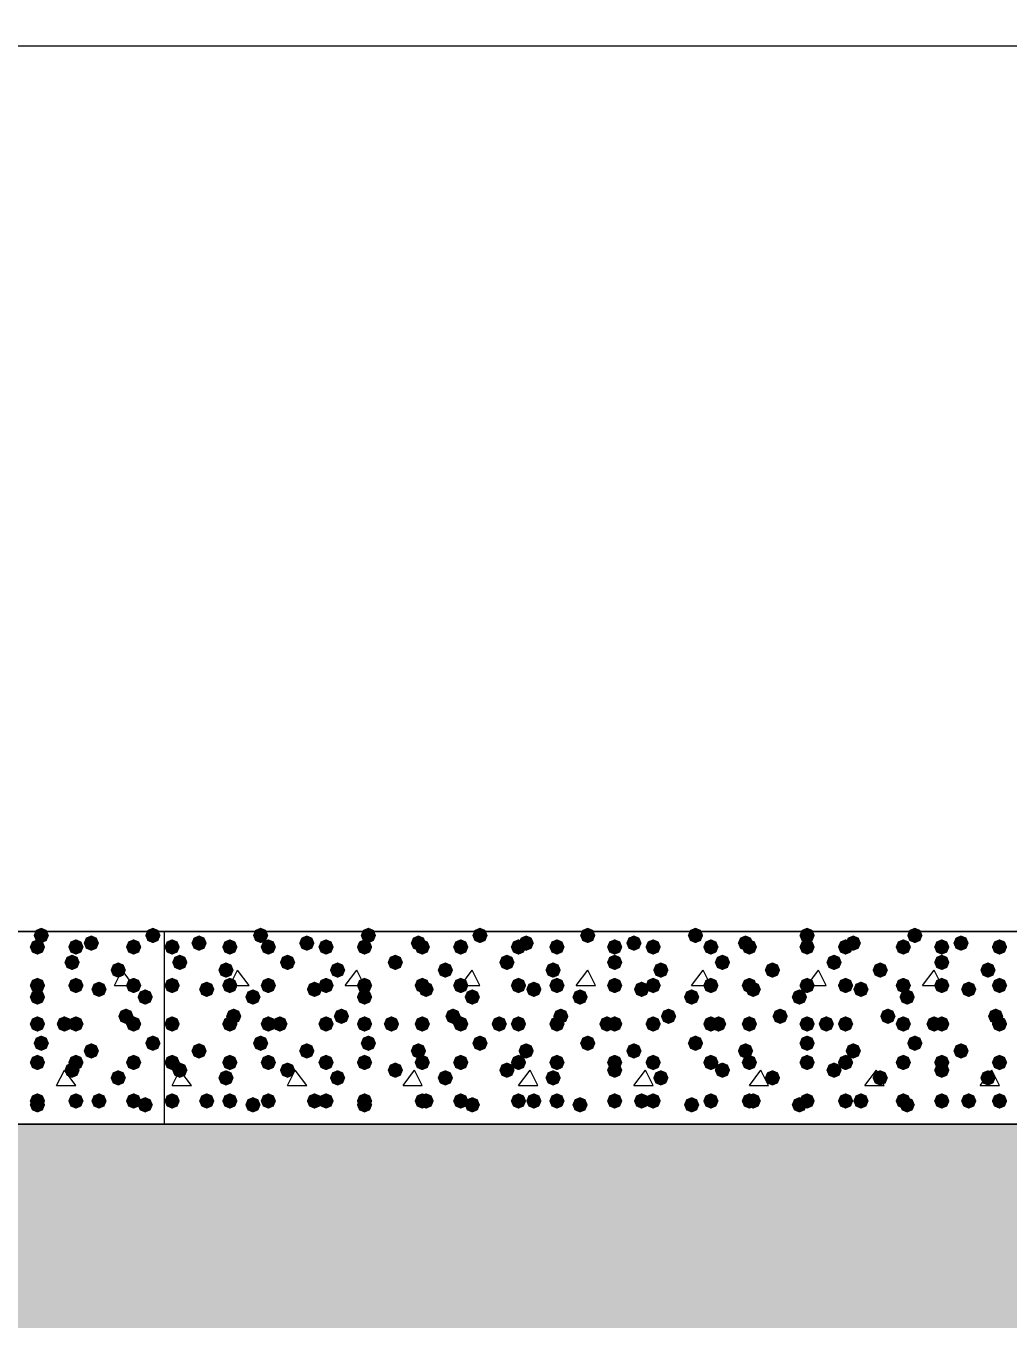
# Model space of a CAD drawing. Header units: millimetres. Extents: x 0 to 420, y 0 to 297.
# Drawn here: x 301.33 to 312.14, y 160.11 to 174.34 of the extents above; entities that cross this region are included whole.
import ezdxf

# ---------------------------------------------------------------- set-up
doc = ezdxf.new("R2010")
doc.units = ezdxf.units.MM
doc.layers.get('0').update_dxf_attribs({"linetype": 'CONTINUOUS'})

msp = doc.modelspace()

# ---------------------------------------------------------------- hatches: boundary and pattern name
at = {"true_color": 0x000007}
for points in [[(301.582667, 164.338), (301.557796, 164.278204), (301.498, 164.253333), (301.438204, 164.278204), (301.413333, 164.338), (301.438204, 164.397796), (301.498, 164.422667), (301.557796, 164.397796)], [(302.810333, 164.338), (302.785462, 164.278204), (302.725667, 164.253333), (302.665871, 164.278204), (302.641, 164.338), (302.665871, 164.397796), (302.725667, 164.422667), (302.785462, 164.397796)], [(301.540333, 164.211), (301.515463, 164.151204), (301.455667, 164.126333), (301.395871, 164.151204), (301.371, 164.211), (301.395871, 164.270796), (301.455667, 164.295667), (301.515462, 164.270796)], [(301.963667, 164.211), (301.938796, 164.151204), (301.879, 164.126333), (301.819204, 164.151204), (301.794333, 164.211), (301.819204, 164.270796), (301.879, 164.295667), (301.938796, 164.270796)], [(302.133, 164.253333), (302.108129, 164.193537), (302.048333, 164.168667), (301.988538, 164.193537), (301.963667, 164.253333), (301.988537, 164.313129), (302.048333, 164.338), (302.108129, 164.313129)], [(302.598667, 164.211), (302.573796, 164.151204), (302.514, 164.126333), (302.454204, 164.151204), (302.429333, 164.211), (302.454204, 164.270796), (302.514, 164.295667), (302.573796, 164.270796)], [(301.921333, 164.041667), (301.896462, 163.981871), (301.836667, 163.957), (301.776871, 163.981871), (301.752, 164.041667), (301.776871, 164.101462), (301.836667, 164.126333), (301.896462, 164.101463)], [(302.429333, 163.957), (302.404462, 163.897204), (302.344667, 163.872333), (302.284871, 163.897204), (302.26, 163.957), (302.284871, 164.016796), (302.344667, 164.041667), (302.404462, 164.016796)], [(301.540333, 163.787667), (301.515463, 163.727871), (301.455667, 163.703), (301.395871, 163.727871), (301.371, 163.787667), (301.395871, 163.847462), (301.455667, 163.872333), (301.515462, 163.847463)], [(301.963667, 163.787667), (301.938796, 163.727871), (301.879, 163.703), (301.819204, 163.727871), (301.794333, 163.787667), (301.819204, 163.847462), (301.879, 163.872333), (301.938796, 163.847463)], [(302.217667, 163.745333), (302.192796, 163.685537), (302.133, 163.660667), (302.073204, 163.685537), (302.048333, 163.745333), (302.073204, 163.805129), (302.133, 163.83), (302.192796, 163.805129)], [(302.598667, 163.787667), (302.573796, 163.727871), (302.514, 163.703), (302.454204, 163.727871), (302.429333, 163.787667), (302.454204, 163.847462), (302.514, 163.872333), (302.573796, 163.847463)], [(301.540333, 163.660667), (301.515463, 163.600871), (301.455667, 163.576), (301.395871, 163.600871), (301.371, 163.660667), (301.395871, 163.720462), (301.455667, 163.745333), (301.515462, 163.720463)], [(302.725667, 163.660667), (302.700796, 163.600871), (302.641, 163.576), (302.581204, 163.600871), (302.556333, 163.660667), (302.581204, 163.720462), (302.641, 163.745333), (302.700796, 163.720463)], [(302.514, 163.449), (302.489129, 163.389204), (302.429333, 163.364333), (302.369537, 163.389204), (302.344667, 163.449), (302.369537, 163.508796), (302.429333, 163.533667), (302.489129, 163.508796)], [(301.540333, 163.364333), (301.515463, 163.304537), (301.455667, 163.279667), (301.395871, 163.304537), (301.371, 163.364333), (301.395871, 163.424129), (301.455667, 163.449), (301.515462, 163.424129)], [(301.836667, 163.364333), (301.811796, 163.304537), (301.752, 163.279667), (301.692204, 163.304537), (301.667333, 163.364333), (301.692204, 163.424129), (301.752, 163.449), (301.811796, 163.424129)], [(301.963667, 163.364333), (301.938796, 163.304537), (301.879, 163.279667), (301.819204, 163.304537), (301.794333, 163.364333), (301.819204, 163.424129), (301.879, 163.449), (301.938796, 163.424129)], [(302.598667, 163.364333), (302.573796, 163.304537), (302.514, 163.279667), (302.454204, 163.304537), (302.429333, 163.364333), (302.454204, 163.424129), (302.514, 163.449), (302.573796, 163.424129)], [(301.582667, 163.152667), (301.557796, 163.092871), (301.498, 163.068), (301.438204, 163.092871), (301.413333, 163.152667), (301.438204, 163.212462), (301.498, 163.237333), (301.557796, 163.212463)], [(302.133, 163.068), (302.108129, 163.008204), (302.048333, 162.983333), (301.988538, 163.008204), (301.963667, 163.068), (301.988537, 163.127796), (302.048333, 163.152667), (302.108129, 163.127796)], [(302.810333, 163.152667), (302.785462, 163.092871), (302.725667, 163.068), (302.665871, 163.092871), (302.641, 163.152667), (302.665871, 163.212462), (302.725667, 163.237333), (302.785462, 163.212463)], [(301.540333, 162.941), (301.515463, 162.881204), (301.455667, 162.856333), (301.395871, 162.881204), (301.371, 162.941), (301.395871, 163.000796), (301.455667, 163.025667), (301.515462, 163.000796)], [(301.963667, 162.941), (301.938796, 162.881204), (301.879, 162.856333), (301.819204, 162.881204), (301.794333, 162.941), (301.819204, 163.000796), (301.879, 163.025667), (301.938796, 163.000796)], [(302.598667, 162.941), (302.573796, 162.881204), (302.514, 162.856333), (302.454204, 162.881204), (302.429333, 162.941), (302.454204, 163.000796), (302.514, 163.025667), (302.573796, 163.000796)], [(301.921333, 162.856333), (301.896462, 162.796537), (301.836667, 162.771667), (301.776871, 162.796537), (301.752, 162.856333), (301.776871, 162.916129), (301.836667, 162.941), (301.896462, 162.916129)], [(302.429333, 162.771667), (302.404462, 162.711871), (302.344667, 162.687), (302.284871, 162.711871), (302.26, 162.771667), (302.284871, 162.831462), (302.344667, 162.856333), (302.404462, 162.831463)], [(301.540333, 162.517667), (301.515463, 162.457871), (301.455667, 162.433), (301.395871, 162.457871), (301.371, 162.517667), (301.395871, 162.577462), (301.455667, 162.602333), (301.515462, 162.577463)], [(301.540333, 162.475333), (301.515463, 162.415537), (301.455667, 162.390667), (301.395871, 162.415537), (301.371, 162.475333), (301.395871, 162.535129), (301.455667, 162.56), (301.515462, 162.535129)], [(301.963667, 162.517667), (301.938796, 162.457871), (301.879, 162.433), (301.819204, 162.457871), (301.794333, 162.517667), (301.819204, 162.577462), (301.879, 162.602333), (301.938796, 162.577463)], [(302.217667, 162.517667), (302.192796, 162.457871), (302.133, 162.433), (302.073204, 162.457871), (302.048333, 162.517667), (302.073204, 162.577462), (302.133, 162.602333), (302.192796, 162.577463)], [(302.598667, 162.517667), (302.573796, 162.457871), (302.514, 162.433), (302.454204, 162.457871), (302.429333, 162.517667), (302.454204, 162.577462), (302.514, 162.602333), (302.573796, 162.577463)], [(302.725667, 162.475333), (302.700796, 162.415537), (302.641, 162.390667), (302.581204, 162.415537), (302.556333, 162.475333), (302.581204, 162.535129), (302.641, 162.56), (302.700796, 162.535129)]]:
    msp.add_hatch(color=0, dxfattribs=at).paths.add_polyline_path(points, flags=0)
at = {"true_color": 0x000008}
for points in [[(303.995667, 164.338), (303.970796, 164.278204), (303.911, 164.253333), (303.851204, 164.278204), (303.826333, 164.338), (303.851204, 164.397796), (303.911, 164.422667), (303.970796, 164.397796)], [(305.181, 164.338), (305.156129, 164.278204), (305.096333, 164.253333), (305.036538, 164.278204), (305.011667, 164.338), (305.036537, 164.397796), (305.096333, 164.422667), (305.156129, 164.397796)], [(306.408667, 164.338), (306.383796, 164.278204), (306.324, 164.253333), (306.264204, 164.278204), (306.239333, 164.338), (306.264204, 164.397796), (306.324, 164.422667), (306.383796, 164.397796)], [(307.594, 164.338), (307.569129, 164.278204), (307.509333, 164.253333), (307.449537, 164.278204), (307.424667, 164.338), (307.449537, 164.397796), (307.509333, 164.422667), (307.569129, 164.397796)], [(308.779333, 164.338), (308.754462, 164.278204), (308.694667, 164.253333), (308.634871, 164.278204), (308.61, 164.338), (308.634871, 164.397796), (308.694667, 164.422667), (308.754462, 164.397796)], [(310.007, 164.338), (309.982129, 164.278204), (309.922333, 164.253333), (309.862538, 164.278204), (309.837667, 164.338), (309.862537, 164.397796), (309.922333, 164.422667), (309.982129, 164.397796)], [(311.192333, 164.338), (311.167462, 164.278204), (311.107667, 164.253333), (311.047871, 164.278204), (311.023, 164.338), (311.047871, 164.397796), (311.107667, 164.422667), (311.167462, 164.397796)], [(303.022, 164.211), (302.997129, 164.151204), (302.937333, 164.126333), (302.877538, 164.151204), (302.852667, 164.211), (302.877537, 164.270796), (302.937333, 164.295667), (302.997129, 164.270796)], [(303.318333, 164.253333), (303.293462, 164.193537), (303.233667, 164.168667), (303.173871, 164.193537), (303.149, 164.253333), (303.173871, 164.313129), (303.233667, 164.338), (303.293462, 164.313129)], [(303.657, 164.211), (303.632129, 164.151204), (303.572333, 164.126333), (303.512538, 164.151204), (303.487667, 164.211), (303.512537, 164.270796), (303.572333, 164.295667), (303.632129, 164.270796)], [(304.080333, 164.211), (304.055462, 164.151204), (303.995667, 164.126333), (303.935871, 164.151204), (303.911, 164.211), (303.935871, 164.270796), (303.995667, 164.295667), (304.055462, 164.270796)], [(304.503667, 164.253333), (304.478796, 164.193537), (304.419, 164.168667), (304.359204, 164.193537), (304.334333, 164.253333), (304.359204, 164.313129), (304.419, 164.338), (304.478796, 164.313129)], [(304.715333, 164.211), (304.690462, 164.151204), (304.630667, 164.126333), (304.570871, 164.151204), (304.546, 164.211), (304.570871, 164.270796), (304.630667, 164.295667), (304.690462, 164.270796)], [(305.138667, 164.211), (305.113796, 164.151204), (305.054, 164.126333), (304.994204, 164.151204), (304.969333, 164.211), (304.994204, 164.270796), (305.054, 164.295667), (305.113796, 164.270796)], [(305.731333, 164.253333), (305.706462, 164.193537), (305.646667, 164.168667), (305.586871, 164.193537), (305.562, 164.253333), (305.586871, 164.313129), (305.646667, 164.338), (305.706462, 164.313129)], [(305.773667, 164.211), (305.748796, 164.151204), (305.689, 164.126333), (305.629204, 164.151204), (305.604333, 164.211), (305.629204, 164.270796), (305.689, 164.295667), (305.748796, 164.270796)], [(306.197, 164.211), (306.172129, 164.151204), (306.112333, 164.126333), (306.052538, 164.151204), (306.027667, 164.211), (306.052537, 164.270796), (306.112333, 164.295667), (306.172129, 164.270796)], [(306.832, 164.211), (306.807129, 164.151204), (306.747333, 164.126333), (306.687538, 164.151204), (306.662667, 164.211), (306.687537, 164.270796), (306.747333, 164.295667), (306.807129, 164.270796)], [(306.916667, 164.253333), (306.891796, 164.193537), (306.832, 164.168667), (306.772204, 164.193537), (306.747333, 164.253333), (306.772204, 164.313129), (306.832, 164.338), (306.891796, 164.313129)], [(307.255333, 164.211), (307.230463, 164.151204), (307.170667, 164.126333), (307.110871, 164.151204), (307.086, 164.211), (307.110871, 164.270796), (307.170667, 164.295667), (307.230462, 164.270796)], [(307.890333, 164.211), (307.865463, 164.151204), (307.805667, 164.126333), (307.745871, 164.151204), (307.721, 164.211), (307.745871, 164.270796), (307.805667, 164.295667), (307.865462, 164.270796)], [(308.102, 164.253333), (308.077129, 164.193537), (308.017333, 164.168667), (307.957538, 164.193537), (307.932667, 164.253333), (307.957537, 164.313129), (308.017333, 164.338), (308.077129, 164.313129)], [(308.313667, 164.211), (308.288796, 164.151204), (308.229, 164.126333), (308.169204, 164.151204), (308.144333, 164.211), (308.169204, 164.270796), (308.229, 164.295667), (308.288796, 164.270796)], [(308.948667, 164.211), (308.923796, 164.151204), (308.864, 164.126333), (308.804204, 164.151204), (308.779333, 164.211), (308.804204, 164.270796), (308.864, 164.295667), (308.923796, 164.270796)], [(309.329667, 164.253333), (309.304796, 164.193537), (309.245, 164.168667), (309.185204, 164.193537), (309.160333, 164.253333), (309.185204, 164.313129), (309.245, 164.338), (309.304796, 164.313129)], [(309.372, 164.211), (309.347129, 164.151204), (309.287333, 164.126333), (309.227538, 164.151204), (309.202667, 164.211), (309.227537, 164.270796), (309.287333, 164.295667), (309.347129, 164.270796)], [(310.007, 164.211), (309.982129, 164.151204), (309.922333, 164.126333), (309.862538, 164.151204), (309.837667, 164.211), (309.862537, 164.270796), (309.922333, 164.295667), (309.982129, 164.270796)], [(310.430333, 164.211), (310.405463, 164.151204), (310.345667, 164.126333), (310.285871, 164.151204), (310.261, 164.211), (310.285871, 164.270796), (310.345667, 164.295667), (310.405462, 164.270796)], [(310.515, 164.253333), (310.490129, 164.193537), (310.430333, 164.168667), (310.370538, 164.193537), (310.345667, 164.253333), (310.370537, 164.313129), (310.430333, 164.338), (310.490129, 164.313129)], [(311.065333, 164.211), (311.040462, 164.151204), (310.980667, 164.126333), (310.920871, 164.151204), (310.896, 164.211), (310.920871, 164.270796), (310.980667, 164.295667), (311.040462, 164.270796)], [(311.488667, 164.211), (311.463796, 164.151204), (311.404, 164.126333), (311.344204, 164.151204), (311.319333, 164.211), (311.344204, 164.270796), (311.404, 164.295667), (311.463796, 164.270796)], [(311.700333, 164.253333), (311.675462, 164.193537), (311.615667, 164.168667), (311.555871, 164.193537), (311.531, 164.253333), (311.555871, 164.313129), (311.615667, 164.338), (311.675462, 164.313129)], [(312.123667, 164.211), (312.098796, 164.151204), (312.039, 164.126333), (311.979204, 164.151204), (311.954333, 164.211), (311.979204, 164.270796), (312.039, 164.295667), (312.098796, 164.270796)], [(303.106667, 164.041667), (303.081796, 163.981871), (303.022, 163.957), (302.962204, 163.981871), (302.937333, 164.041667), (302.962204, 164.101462), (303.022, 164.126333), (303.081796, 164.101463)], [(304.292, 164.041667), (304.267129, 163.981871), (304.207333, 163.957), (304.147538, 163.981871), (304.122667, 164.041667), (304.147537, 164.101462), (304.207333, 164.126333), (304.267129, 164.101463)], [(305.477333, 164.041667), (305.452462, 163.981871), (305.392667, 163.957), (305.332871, 163.981871), (305.308, 164.041667), (305.332871, 164.101462), (305.392667, 164.126333), (305.452462, 164.101463)], [(306.705, 164.041667), (306.680129, 163.981871), (306.620333, 163.957), (306.560538, 163.981871), (306.535667, 164.041667), (306.560537, 164.101462), (306.620333, 164.126333), (306.680129, 164.101463)], [(307.890333, 164.041667), (307.865463, 163.981871), (307.805667, 163.957), (307.745871, 163.981871), (307.721, 164.041667), (307.745871, 164.101462), (307.805667, 164.126333), (307.865462, 164.101463)], [(309.075667, 164.041667), (309.050796, 163.981871), (308.991, 163.957), (308.931204, 163.981871), (308.906333, 164.041667), (308.931204, 164.101462), (308.991, 164.126333), (309.050796, 164.101463)], [(310.303333, 164.041667), (310.278462, 163.981871), (310.218667, 163.957), (310.158871, 163.981871), (310.134, 164.041667), (310.158871, 164.101462), (310.218667, 164.126333), (310.278462, 164.101463)], [(311.488667, 164.041667), (311.463796, 163.981871), (311.404, 163.957), (311.344204, 163.981871), (311.319333, 164.041667), (311.344204, 164.101462), (311.404, 164.126333), (311.463796, 164.101463)], [(303.614667, 163.957), (303.589796, 163.897204), (303.53, 163.872333), (303.470204, 163.897204), (303.445333, 163.957), (303.470204, 164.016796), (303.53, 164.041667), (303.589796, 164.016796)], [(304.842333, 163.957), (304.817462, 163.897204), (304.757667, 163.872333), (304.697871, 163.897204), (304.673, 163.957), (304.697871, 164.016796), (304.757667, 164.041667), (304.817462, 164.016796)], [(306.027667, 163.957), (306.002796, 163.897204), (305.943, 163.872333), (305.883204, 163.897204), (305.858333, 163.957), (305.883204, 164.016796), (305.943, 164.041667), (306.002796, 164.016796)], [(307.213, 163.957), (307.188129, 163.897204), (307.128333, 163.872333), (307.068537, 163.897204), (307.043667, 163.957), (307.068537, 164.016796), (307.128333, 164.041667), (307.188129, 164.016796)], [(308.398333, 163.957), (308.373462, 163.897204), (308.313667, 163.872333), (308.253871, 163.897204), (308.229, 163.957), (308.253871, 164.016796), (308.313667, 164.041667), (308.373462, 164.016796)], [(309.626, 163.957), (309.601129, 163.897204), (309.541333, 163.872333), (309.481537, 163.897204), (309.456667, 163.957), (309.481537, 164.016796), (309.541333, 164.041667), (309.601129, 164.016796)], [(310.811333, 163.957), (310.786462, 163.897204), (310.726667, 163.872333), (310.666871, 163.897204), (310.642, 163.957), (310.666871, 164.016796), (310.726667, 164.041667), (310.786462, 164.016796)], [(311.996667, 163.957), (311.971796, 163.897204), (311.912, 163.872333), (311.852204, 163.897204), (311.827333, 163.957), (311.852204, 164.016796), (311.912, 164.041667), (311.971796, 164.016796)], [(303.022, 163.787667), (302.997129, 163.727871), (302.937333, 163.703), (302.877538, 163.727871), (302.852667, 163.787667), (302.877537, 163.847462), (302.937333, 163.872333), (302.997129, 163.847463)], [(303.403, 163.745333), (303.378129, 163.685537), (303.318333, 163.660667), (303.258537, 163.685537), (303.233667, 163.745333), (303.258537, 163.805129), (303.318333, 163.83), (303.378129, 163.805129)], [(303.657, 163.787667), (303.632129, 163.727871), (303.572333, 163.703), (303.512538, 163.727871), (303.487667, 163.787667), (303.512537, 163.847462), (303.572333, 163.872333), (303.632129, 163.847463)], [(304.080333, 163.787667), (304.055462, 163.727871), (303.995667, 163.703), (303.935871, 163.727871), (303.911, 163.787667), (303.935871, 163.847462), (303.995667, 163.872333), (304.055462, 163.847463)], [(304.588333, 163.745333), (304.563463, 163.685537), (304.503667, 163.660667), (304.443871, 163.685537), (304.419, 163.745333), (304.443871, 163.805129), (304.503667, 163.83), (304.563462, 163.805129)], [(304.715333, 163.787667), (304.690462, 163.727871), (304.630667, 163.703), (304.570871, 163.727871), (304.546, 163.787667), (304.570871, 163.847462), (304.630667, 163.872333), (304.690462, 163.847463)], [(305.138667, 163.787667), (305.113796, 163.727871), (305.054, 163.703), (304.994204, 163.727871), (304.969333, 163.787667), (304.994204, 163.847462), (305.054, 163.872333), (305.113796, 163.847463)], [(305.773667, 163.787667), (305.748796, 163.727871), (305.689, 163.703), (305.629204, 163.727871), (305.604333, 163.787667), (305.629204, 163.847462), (305.689, 163.872333), (305.748796, 163.847463)], [(305.816, 163.745333), (305.791129, 163.685537), (305.731333, 163.660667), (305.671538, 163.685537), (305.646667, 163.745333), (305.671537, 163.805129), (305.731333, 163.83), (305.791129, 163.805129)], [(306.197, 163.787667), (306.172129, 163.727871), (306.112333, 163.703), (306.052538, 163.727871), (306.027667, 163.787667), (306.052537, 163.847462), (306.112333, 163.872333), (306.172129, 163.847463)], [(306.832, 163.787667), (306.807129, 163.727871), (306.747333, 163.703), (306.687538, 163.727871), (306.662667, 163.787667), (306.687537, 163.847462), (306.747333, 163.872333), (306.807129, 163.847463)], [(307.001333, 163.745333), (306.976462, 163.685537), (306.916667, 163.660667), (306.856871, 163.685537), (306.832, 163.745333), (306.856871, 163.805129), (306.916667, 163.83), (306.976462, 163.805129)], [(307.255333, 163.787667), (307.230463, 163.727871), (307.170667, 163.703), (307.110871, 163.727871), (307.086, 163.787667), (307.110871, 163.847462), (307.170667, 163.872333), (307.230462, 163.847463)], [(307.890333, 163.787667), (307.865463, 163.727871), (307.805667, 163.703), (307.745871, 163.727871), (307.721, 163.787667), (307.745871, 163.847462), (307.805667, 163.872333), (307.865462, 163.847463)], [(308.186667, 163.745333), (308.161796, 163.685537), (308.102, 163.660667), (308.042204, 163.685537), (308.017333, 163.745333), (308.042204, 163.805129), (308.102, 163.83), (308.161796, 163.805129)], [(308.313667, 163.787667), (308.288796, 163.727871), (308.229, 163.703), (308.169204, 163.727871), (308.144333, 163.787667), (308.169204, 163.847462), (308.229, 163.872333), (308.288796, 163.847463)], [(308.948667, 163.787667), (308.923796, 163.727871), (308.864, 163.703), (308.804204, 163.727871), (308.779333, 163.787667), (308.804204, 163.847462), (308.864, 163.872333), (308.923796, 163.847463)], [(309.372, 163.787667), (309.347129, 163.727871), (309.287333, 163.703), (309.227538, 163.727871), (309.202667, 163.787667), (309.227537, 163.847462), (309.287333, 163.872333), (309.347129, 163.847463)], [(309.414333, 163.745333), (309.389462, 163.685537), (309.329667, 163.660667), (309.269871, 163.685537), (309.245, 163.745333), (309.269871, 163.805129), (309.329667, 163.83), (309.389462, 163.805129)], [(310.007, 163.787667), (309.982129, 163.727871), (309.922333, 163.703), (309.862538, 163.727871), (309.837667, 163.787667), (309.862537, 163.847462), (309.922333, 163.872333), (309.982129, 163.847463)], [(310.430333, 163.787667), (310.405463, 163.727871), (310.345667, 163.703), (310.285871, 163.727871), (310.261, 163.787667), (310.285871, 163.847462), (310.345667, 163.872333), (310.405462, 163.847463)], [(310.599667, 163.745333), (310.574796, 163.685537), (310.515, 163.660667), (310.455204, 163.685537), (310.430333, 163.745333), (310.455204, 163.805129), (310.515, 163.83), (310.574796, 163.805129)], [(311.065333, 163.787667), (311.040462, 163.727871), (310.980667, 163.703), (310.920871, 163.727871), (310.896, 163.787667), (310.920871, 163.847462), (310.980667, 163.872333), (311.040462, 163.847463)], [(311.488667, 163.787667), (311.463796, 163.727871), (311.404, 163.703), (311.344204, 163.727871), (311.319333, 163.787667), (311.344204, 163.847462), (311.404, 163.872333), (311.463796, 163.847463)], [(311.785, 163.745333), (311.760129, 163.685537), (311.700333, 163.660667), (311.640538, 163.685537), (311.615667, 163.745333), (311.640537, 163.805129), (311.700333, 163.83), (311.760129, 163.805129)], [(312.123667, 163.787667), (312.098796, 163.727871), (312.039, 163.703), (311.979204, 163.727871), (311.954333, 163.787667), (311.979204, 163.847462), (312.039, 163.872333), (312.098796, 163.847463)], [(303.911, 163.660667), (303.886129, 163.600871), (303.826333, 163.576), (303.766538, 163.600871), (303.741667, 163.660667), (303.766537, 163.720462), (303.826333, 163.745333), (303.886129, 163.720463)], [(305.138667, 163.660667), (305.113796, 163.600871), (305.054, 163.576), (304.994204, 163.600871), (304.969333, 163.660667), (304.994204, 163.720462), (305.054, 163.745333), (305.113796, 163.720463)], [(306.324, 163.660667), (306.299129, 163.600871), (306.239333, 163.576), (306.179537, 163.600871), (306.154667, 163.660667), (306.179537, 163.720462), (306.239333, 163.745333), (306.299129, 163.720463)], [(307.509333, 163.660667), (307.484462, 163.600871), (307.424667, 163.576), (307.364871, 163.600871), (307.34, 163.660667), (307.364871, 163.720462), (307.424667, 163.745333), (307.484462, 163.720463)], [(308.737, 163.660667), (308.712129, 163.600871), (308.652333, 163.576), (308.592538, 163.600871), (308.567667, 163.660667), (308.592537, 163.720462), (308.652333, 163.745333), (308.712129, 163.720463)], [(309.922333, 163.660667), (309.897462, 163.600871), (309.837667, 163.576), (309.777871, 163.600871), (309.753, 163.660667), (309.777871, 163.720462), (309.837667, 163.745333), (309.897462, 163.720463)], [(311.107667, 163.660667), (311.082796, 163.600871), (311.023, 163.576), (310.963204, 163.600871), (310.938333, 163.660667), (310.963204, 163.720462), (311.023, 163.745333), (311.082796, 163.720463)], [(303.699333, 163.449), (303.674463, 163.389204), (303.614667, 163.364333), (303.554871, 163.389204), (303.53, 163.449), (303.554871, 163.508796), (303.614667, 163.533667), (303.674462, 163.508796)], [(304.884667, 163.449), (304.859796, 163.389204), (304.8, 163.364333), (304.740204, 163.389204), (304.715333, 163.449), (304.740204, 163.508796), (304.8, 163.533667), (304.859796, 163.508796)], [(306.112333, 163.449), (306.087462, 163.389204), (306.027667, 163.364333), (305.967871, 163.389204), (305.943, 163.449), (305.967871, 163.508796), (306.027667, 163.533667), (306.087462, 163.508796)], [(307.297667, 163.449), (307.272796, 163.389204), (307.213, 163.364333), (307.153204, 163.389204), (307.128333, 163.449), (307.153204, 163.508796), (307.213, 163.533667), (307.272796, 163.508796)], [(308.483, 163.449), (308.458129, 163.389204), (308.398333, 163.364333), (308.338538, 163.389204), (308.313667, 163.449), (308.338537, 163.508796), (308.398333, 163.533667), (308.458129, 163.508796)], [(309.710667, 163.449), (309.685796, 163.389204), (309.626, 163.364333), (309.566204, 163.389204), (309.541333, 163.449), (309.566204, 163.508796), (309.626, 163.533667), (309.685796, 163.508796)], [(310.896, 163.449), (310.871129, 163.389204), (310.811333, 163.364333), (310.751537, 163.389204), (310.726667, 163.449), (310.751537, 163.508796), (310.811333, 163.533667), (310.871129, 163.508796)], [(312.081333, 163.449), (312.056462, 163.389204), (311.996667, 163.364333), (311.936871, 163.389204), (311.912, 163.449), (311.936871, 163.508796), (311.996667, 163.533667), (312.056462, 163.508796)], [(303.022, 163.364333), (302.997129, 163.304537), (302.937333, 163.279667), (302.877538, 163.304537), (302.852667, 163.364333), (302.877537, 163.424129), (302.937333, 163.449), (302.997129, 163.424129)], [(303.022, 163.364333), (302.997129, 163.304537), (302.937333, 163.279667), (302.877538, 163.304537), (302.852667, 163.364333), (302.877537, 163.424129), (302.937333, 163.449), (302.997129, 163.424129)], [(303.657, 163.364333), (303.632129, 163.304537), (303.572333, 163.279667), (303.512538, 163.304537), (303.487667, 163.364333), (303.512537, 163.424129), (303.572333, 163.449), (303.632129, 163.424129)], [(304.080333, 163.364333), (304.055462, 163.304537), (303.995667, 163.279667), (303.935871, 163.304537), (303.911, 163.364333), (303.935871, 163.424129), (303.995667, 163.449), (304.055462, 163.424129)], [(304.207333, 163.364333), (304.182462, 163.304537), (304.122667, 163.279667), (304.062871, 163.304537), (304.038, 163.364333), (304.062871, 163.424129), (304.122667, 163.449), (304.182462, 163.424129)], [(304.715333, 163.364333), (304.690462, 163.304537), (304.630667, 163.279667), (304.570871, 163.304537), (304.546, 163.364333), (304.570871, 163.424129), (304.630667, 163.449), (304.690462, 163.424129)], [(305.138667, 163.364333), (305.113796, 163.304537), (305.054, 163.279667), (304.994204, 163.304537), (304.969333, 163.364333), (304.994204, 163.424129), (305.054, 163.449), (305.113796, 163.424129)], [(305.435, 163.364333), (305.410129, 163.304537), (305.350333, 163.279667), (305.290538, 163.304537), (305.265667, 163.364333), (305.290537, 163.424129), (305.350333, 163.449), (305.410129, 163.424129)], [(305.773667, 163.364333), (305.748796, 163.304537), (305.689, 163.279667), (305.629204, 163.304537), (305.604333, 163.364333), (305.629204, 163.424129), (305.689, 163.449), (305.748796, 163.424129)], [(306.197, 163.364333), (306.172129, 163.304537), (306.112333, 163.279667), (306.052538, 163.304537), (306.027667, 163.364333), (306.052537, 163.424129), (306.112333, 163.449), (306.172129, 163.424129)], [(306.620333, 163.364333), (306.595463, 163.304537), (306.535667, 163.279667), (306.475871, 163.304537), (306.451, 163.364333), (306.475871, 163.424129), (306.535667, 163.449), (306.595462, 163.424129)], [(306.832, 163.364333), (306.807129, 163.304537), (306.747333, 163.279667), (306.687538, 163.304537), (306.662667, 163.364333), (306.687537, 163.424129), (306.747333, 163.449), (306.807129, 163.424129)], [(307.255333, 163.364333), (307.230463, 163.304537), (307.170667, 163.279667), (307.110871, 163.304537), (307.086, 163.364333), (307.110871, 163.424129), (307.170667, 163.449), (307.230462, 163.424129)], [(307.805667, 163.364333), (307.780796, 163.304537), (307.721, 163.279667), (307.661204, 163.304537), (307.636333, 163.364333), (307.661204, 163.424129), (307.721, 163.449), (307.780796, 163.424129)], [(307.890333, 163.364333), (307.865463, 163.304537), (307.805667, 163.279667), (307.745871, 163.304537), (307.721, 163.364333), (307.745871, 163.424129), (307.805667, 163.449), (307.865462, 163.424129)], [(308.313667, 163.364333), (308.288796, 163.304537), (308.229, 163.279667), (308.169204, 163.304537), (308.144333, 163.364333), (308.169204, 163.424129), (308.229, 163.449), (308.288796, 163.424129)], [(308.948667, 163.364333), (308.923796, 163.304537), (308.864, 163.279667), (308.804204, 163.304537), (308.779333, 163.364333), (308.804204, 163.424129), (308.864, 163.449), (308.923796, 163.424129)], [(309.033333, 163.364333), (309.008462, 163.304537), (308.948667, 163.279667), (308.888871, 163.304537), (308.864, 163.364333), (308.888871, 163.424129), (308.948667, 163.449), (309.008462, 163.424129)], [(309.372, 163.364333), (309.347129, 163.304537), (309.287333, 163.279667), (309.227538, 163.304537), (309.202667, 163.364333), (309.227537, 163.424129), (309.287333, 163.449), (309.347129, 163.424129)], [(310.007, 163.364333), (309.982129, 163.304537), (309.922333, 163.279667), (309.862538, 163.304537), (309.837667, 163.364333), (309.862537, 163.424129), (309.922333, 163.449), (309.982129, 163.424129)], [(310.218667, 163.364333), (310.193796, 163.304537), (310.134, 163.279667), (310.074204, 163.304537), (310.049333, 163.364333), (310.074204, 163.424129), (310.134, 163.449), (310.193796, 163.424129)], [(310.430333, 163.364333), (310.405463, 163.304537), (310.345667, 163.279667), (310.285871, 163.304537), (310.261, 163.364333), (310.285871, 163.424129), (310.345667, 163.449), (310.405462, 163.424129)], [(311.065333, 163.364333), (311.040462, 163.304537), (310.980667, 163.279667), (310.920871, 163.304537), (310.896, 163.364333), (310.920871, 163.424129), (310.980667, 163.449), (311.040462, 163.424129)], [(311.404, 163.364333), (311.379129, 163.304537), (311.319333, 163.279667), (311.259537, 163.304537), (311.234667, 163.364333), (311.259537, 163.424129), (311.319333, 163.449), (311.379129, 163.424129)], [(311.488667, 163.364333), (311.463796, 163.304537), (311.404, 163.279667), (311.344204, 163.304537), (311.319333, 163.364333), (311.344204, 163.424129), (311.404, 163.449), (311.463796, 163.424129)], [(312.123667, 163.364333), (312.098796, 163.304537), (312.039, 163.279667), (311.979204, 163.304537), (311.954333, 163.364333), (311.979204, 163.424129), (312.039, 163.449), (312.098796, 163.424129)], [(303.318333, 163.068), (303.293462, 163.008204), (303.233667, 162.983333), (303.173871, 163.008204), (303.149, 163.068), (303.173871, 163.127796), (303.233667, 163.152667), (303.293462, 163.127796)], [(303.995667, 163.152667), (303.970796, 163.092871), (303.911, 163.068), (303.851204, 163.092871), (303.826333, 163.152667), (303.851204, 163.212462), (303.911, 163.237333), (303.970796, 163.212463)], [(304.503667, 163.068), (304.478796, 163.008204), (304.419, 162.983333), (304.359204, 163.008204), (304.334333, 163.068), (304.359204, 163.127796), (304.419, 163.152667), (304.478796, 163.127796)], [(305.181, 163.152667), (305.156129, 163.092871), (305.096333, 163.068), (305.036538, 163.092871), (305.011667, 163.152667), (305.036537, 163.212462), (305.096333, 163.237333), (305.156129, 163.212463)], [(305.731333, 163.068), (305.706462, 163.008204), (305.646667, 162.983333), (305.586871, 163.008204), (305.562, 163.068), (305.586871, 163.127796), (305.646667, 163.152667), (305.706462, 163.127796)], [(306.408667, 163.152667), (306.383796, 163.092871), (306.324, 163.068), (306.264204, 163.092871), (306.239333, 163.152667), (306.264204, 163.212462), (306.324, 163.237333), (306.383796, 163.212463)], [(306.916667, 163.068), (306.891796, 163.008204), (306.832, 162.983333), (306.772204, 163.008204), (306.747333, 163.068), (306.772204, 163.127796), (306.832, 163.152667), (306.891796, 163.127796)], [(307.594, 163.152667), (307.569129, 163.092871), (307.509333, 163.068), (307.449537, 163.092871), (307.424667, 163.152667), (307.449537, 163.212462), (307.509333, 163.237333), (307.569129, 163.212463)], [(308.102, 163.068), (308.077129, 163.008204), (308.017333, 162.983333), (307.957538, 163.008204), (307.932667, 163.068), (307.957537, 163.127796), (308.017333, 163.152667), (308.077129, 163.127796)], [(308.779333, 163.152667), (308.754462, 163.092871), (308.694667, 163.068), (308.634871, 163.092871), (308.61, 163.152667), (308.634871, 163.212462), (308.694667, 163.237333), (308.754462, 163.212463)], [(309.329667, 163.068), (309.304796, 163.008204), (309.245, 162.983333), (309.185204, 163.008204), (309.160333, 163.068), (309.185204, 163.127796), (309.245, 163.152667), (309.304796, 163.127796)], [(310.007, 163.152667), (309.982129, 163.092871), (309.922333, 163.068), (309.862538, 163.092871), (309.837667, 163.152667), (309.862537, 163.212462), (309.922333, 163.237333), (309.982129, 163.212463)], [(310.515, 163.068), (310.490129, 163.008204), (310.430333, 162.983333), (310.370538, 163.008204), (310.345667, 163.068), (310.370537, 163.127796), (310.430333, 163.152667), (310.490129, 163.127796)], [(311.192333, 163.152667), (311.167462, 163.092871), (311.107667, 163.068), (311.047871, 163.092871), (311.023, 163.152667), (311.047871, 163.212462), (311.107667, 163.237333), (311.167462, 163.212463)], [(311.700333, 163.068), (311.675462, 163.008204), (311.615667, 162.983333), (311.555871, 163.008204), (311.531, 163.068), (311.555871, 163.127796), (311.615667, 163.152667), (311.675462, 163.127796)], [(303.022, 162.941), (302.997129, 162.881204), (302.937333, 162.856333), (302.877538, 162.881204), (302.852667, 162.941), (302.877537, 163.000796), (302.937333, 163.025667), (302.997129, 163.000796)], [(303.657, 162.941), (303.632129, 162.881204), (303.572333, 162.856333), (303.512538, 162.881204), (303.487667, 162.941), (303.512537, 163.000796), (303.572333, 163.025667), (303.632129, 163.000796)], [(304.080333, 162.941), (304.055462, 162.881204), (303.995667, 162.856333), (303.935871, 162.881204), (303.911, 162.941), (303.935871, 163.000796), (303.995667, 163.025667), (304.055462, 163.000796)], [(304.715333, 162.941), (304.690462, 162.881204), (304.630667, 162.856333), (304.570871, 162.881204), (304.546, 162.941), (304.570871, 163.000796), (304.630667, 163.025667), (304.690462, 163.000796)], [(305.138667, 162.941), (305.113796, 162.881204), (305.054, 162.856333), (304.994204, 162.881204), (304.969333, 162.941), (304.994204, 163.000796), (305.054, 163.025667), (305.113796, 163.000796)], [(305.773667, 162.941), (305.748796, 162.881204), (305.689, 162.856333), (305.629204, 162.881204), (305.604333, 162.941), (305.629204, 163.000796), (305.689, 163.025667), (305.748796, 163.000796)], [(306.197, 162.941), (306.172129, 162.881204), (306.112333, 162.856333), (306.052538, 162.881204), (306.027667, 162.941), (306.052537, 163.000796), (306.112333, 163.025667), (306.172129, 163.000796)], [(306.832, 162.941), (306.807129, 162.881204), (306.747333, 162.856333), (306.687538, 162.881204), (306.662667, 162.941), (306.687537, 163.000796), (306.747333, 163.025667), (306.807129, 163.000796)], [(307.255333, 162.941), (307.230463, 162.881204), (307.170667, 162.856333), (307.110871, 162.881204), (307.086, 162.941), (307.110871, 163.000796), (307.170667, 163.025667), (307.230462, 163.000796)], [(307.890333, 162.941), (307.865463, 162.881204), (307.805667, 162.856333), (307.745871, 162.881204), (307.721, 162.941), (307.745871, 163.000796), (307.805667, 163.025667), (307.865462, 163.000796)], [(308.313667, 162.941), (308.288796, 162.881204), (308.229, 162.856333), (308.169204, 162.881204), (308.144333, 162.941), (308.169204, 163.000796), (308.229, 163.025667), (308.288796, 163.000796)], [(308.948667, 162.941), (308.923796, 162.881204), (308.864, 162.856333), (308.804204, 162.881204), (308.779333, 162.941), (308.804204, 163.000796), (308.864, 163.025667), (308.923796, 163.000796)], [(309.372, 162.941), (309.347129, 162.881204), (309.287333, 162.856333), (309.227538, 162.881204), (309.202667, 162.941), (309.227537, 163.000796), (309.287333, 163.025667), (309.347129, 163.000796)], [(310.007, 162.941), (309.982129, 162.881204), (309.922333, 162.856333), (309.862538, 162.881204), (309.837667, 162.941), (309.862537, 163.000796), (309.922333, 163.025667), (309.982129, 163.000796)], [(310.430333, 162.941), (310.405463, 162.881204), (310.345667, 162.856333), (310.285871, 162.881204), (310.261, 162.941), (310.285871, 163.000796), (310.345667, 163.025667), (310.405462, 163.000796)], [(311.065333, 162.941), (311.040462, 162.881204), (310.980667, 162.856333), (310.920871, 162.881204), (310.896, 162.941), (310.920871, 163.000796), (310.980667, 163.025667), (311.040462, 163.000796)], [(311.488667, 162.941), (311.463796, 162.881204), (311.404, 162.856333), (311.344204, 162.881204), (311.319333, 162.941), (311.344204, 163.000796), (311.404, 163.025667), (311.463796, 163.000796)], [(312.123667, 162.941), (312.098796, 162.881204), (312.039, 162.856333), (311.979204, 162.881204), (311.954333, 162.941), (311.979204, 163.000796), (312.039, 163.025667), (312.098796, 163.000796)], [(303.106667, 162.856333), (303.081796, 162.796537), (303.022, 162.771667), (302.962204, 162.796537), (302.937333, 162.856333), (302.962204, 162.916129), (303.022, 162.941), (303.081796, 162.916129)], [(303.614667, 162.771667), (303.589796, 162.711871), (303.53, 162.687), (303.470204, 162.711871), (303.445333, 162.771667), (303.470204, 162.831462), (303.53, 162.856333), (303.589796, 162.831463)], [(304.292, 162.856333), (304.267129, 162.796537), (304.207333, 162.771667), (304.147538, 162.796537), (304.122667, 162.856333), (304.147537, 162.916129), (304.207333, 162.941), (304.267129, 162.916129)], [(304.842333, 162.771667), (304.817462, 162.711871), (304.757667, 162.687), (304.697871, 162.711871), (304.673, 162.771667), (304.697871, 162.831462), (304.757667, 162.856333), (304.817462, 162.831463)], [(305.477333, 162.856333), (305.452462, 162.796537), (305.392667, 162.771667), (305.332871, 162.796537), (305.308, 162.856333), (305.332871, 162.916129), (305.392667, 162.941), (305.452462, 162.916129)], [(306.027667, 162.771667), (306.002796, 162.711871), (305.943, 162.687), (305.883204, 162.711871), (305.858333, 162.771667), (305.883204, 162.831462), (305.943, 162.856333), (306.002796, 162.831463)], [(306.705, 162.856333), (306.680129, 162.796537), (306.620333, 162.771667), (306.560538, 162.796537), (306.535667, 162.856333), (306.560537, 162.916129), (306.620333, 162.941), (306.680129, 162.916129)], [(307.213, 162.771667), (307.188129, 162.711871), (307.128333, 162.687), (307.068537, 162.711871), (307.043667, 162.771667), (307.068537, 162.831462), (307.128333, 162.856333), (307.188129, 162.831463)], [(307.890333, 162.856333), (307.865463, 162.796537), (307.805667, 162.771667), (307.745871, 162.796537), (307.721, 162.856333), (307.745871, 162.916129), (307.805667, 162.941), (307.865462, 162.916129)], [(308.398333, 162.771667), (308.373462, 162.711871), (308.313667, 162.687), (308.253871, 162.711871), (308.229, 162.771667), (308.253871, 162.831462), (308.313667, 162.856333), (308.373462, 162.831463)], [(309.075667, 162.856333), (309.050796, 162.796537), (308.991, 162.771667), (308.931204, 162.796537), (308.906333, 162.856333), (308.931204, 162.916129), (308.991, 162.941), (309.050796, 162.916129)], [(309.626, 162.771667), (309.601129, 162.711871), (309.541333, 162.687), (309.481537, 162.711871), (309.456667, 162.771667), (309.481537, 162.831462), (309.541333, 162.856333), (309.601129, 162.831463)], [(310.303333, 162.856333), (310.278462, 162.796537), (310.218667, 162.771667), (310.158871, 162.796537), (310.134, 162.856333), (310.158871, 162.916129), (310.218667, 162.941), (310.278462, 162.916129)], [(310.811333, 162.771667), (310.786462, 162.711871), (310.726667, 162.687), (310.666871, 162.711871), (310.642, 162.771667), (310.666871, 162.831462), (310.726667, 162.856333), (310.786462, 162.831463)], [(311.488667, 162.856333), (311.463796, 162.796537), (311.404, 162.771667), (311.344204, 162.796537), (311.319333, 162.856333), (311.344204, 162.916129), (311.404, 162.941), (311.463796, 162.916129)], [(311.996667, 162.771667), (311.971796, 162.711871), (311.912, 162.687), (311.852204, 162.711871), (311.827333, 162.771667), (311.852204, 162.831462), (311.912, 162.856333), (311.971796, 162.831463)], [(303.022, 162.517667), (302.997129, 162.457871), (302.937333, 162.433), (302.877538, 162.457871), (302.852667, 162.517667), (302.877537, 162.577462), (302.937333, 162.602333), (302.997129, 162.577463)], [(303.403, 162.517667), (303.378129, 162.457871), (303.318333, 162.433), (303.258537, 162.457871), (303.233667, 162.517667), (303.258537, 162.577462), (303.318333, 162.602333), (303.378129, 162.577463)], [(303.657, 162.517667), (303.632129, 162.457871), (303.572333, 162.433), (303.512538, 162.457871), (303.487667, 162.517667), (303.512537, 162.577462), (303.572333, 162.602333), (303.632129, 162.577463)], [(303.911, 162.475333), (303.886129, 162.415537), (303.826333, 162.390667), (303.766538, 162.415537), (303.741667, 162.475333), (303.766537, 162.535129), (303.826333, 162.56), (303.886129, 162.535129)], [(304.080333, 162.517667), (304.055462, 162.457871), (303.995667, 162.433), (303.935871, 162.457871), (303.911, 162.517667), (303.935871, 162.577462), (303.995667, 162.602333), (304.055462, 162.577463)], [(304.588333, 162.517667), (304.563463, 162.457871), (304.503667, 162.433), (304.443871, 162.457871), (304.419, 162.517667), (304.443871, 162.577462), (304.503667, 162.602333), (304.563462, 162.577463)], [(304.715333, 162.517667), (304.690462, 162.457871), (304.630667, 162.433), (304.570871, 162.457871), (304.546, 162.517667), (304.570871, 162.577462), (304.630667, 162.602333), (304.690462, 162.577463)], [(305.138667, 162.517667), (305.113796, 162.457871), (305.054, 162.433), (304.994204, 162.457871), (304.969333, 162.517667), (304.994204, 162.577462), (305.054, 162.602333), (305.113796, 162.577463)], [(305.138667, 162.475333), (305.113796, 162.415537), (305.054, 162.390667), (304.994204, 162.415537), (304.969333, 162.475333), (304.994204, 162.535129), (305.054, 162.56), (305.113796, 162.535129)], [(305.773667, 162.517667), (305.748796, 162.457871), (305.689, 162.433), (305.629204, 162.457871), (305.604333, 162.517667), (305.629204, 162.577462), (305.689, 162.602333), (305.748796, 162.577463)], [(305.816, 162.517667), (305.791129, 162.457871), (305.731333, 162.433), (305.671538, 162.457871), (305.646667, 162.517667), (305.671537, 162.577462), (305.731333, 162.602333), (305.791129, 162.577463)], [(306.197, 162.517667), (306.172129, 162.457871), (306.112333, 162.433), (306.052538, 162.457871), (306.027667, 162.517667), (306.052537, 162.577462), (306.112333, 162.602333), (306.172129, 162.577463)], [(306.324, 162.475333), (306.299129, 162.415537), (306.239333, 162.390667), (306.179537, 162.415537), (306.154667, 162.475333), (306.179537, 162.535129), (306.239333, 162.56), (306.299129, 162.535129)], [(306.832, 162.517667), (306.807129, 162.457871), (306.747333, 162.433), (306.687538, 162.457871), (306.662667, 162.517667), (306.687537, 162.577462), (306.747333, 162.602333), (306.807129, 162.577463)], [(307.001333, 162.517667), (306.976462, 162.457871), (306.916667, 162.433), (306.856871, 162.457871), (306.832, 162.517667), (306.856871, 162.577462), (306.916667, 162.602333), (306.976462, 162.577463)], [(307.255333, 162.517667), (307.230463, 162.457871), (307.170667, 162.433), (307.110871, 162.457871), (307.086, 162.517667), (307.110871, 162.577462), (307.170667, 162.602333), (307.230462, 162.577463)], [(307.509333, 162.475333), (307.484462, 162.415537), (307.424667, 162.390667), (307.364871, 162.415537), (307.34, 162.475333), (307.364871, 162.535129), (307.424667, 162.56), (307.484462, 162.535129)], [(307.890333, 162.517667), (307.865463, 162.457871), (307.805667, 162.433), (307.745871, 162.457871), (307.721, 162.517667), (307.745871, 162.577462), (307.805667, 162.602333), (307.865462, 162.577463)], [(308.186667, 162.517667), (308.161796, 162.457871), (308.102, 162.433), (308.042204, 162.457871), (308.017333, 162.517667), (308.042204, 162.577462), (308.102, 162.602333), (308.161796, 162.577463)], [(308.313667, 162.517667), (308.288796, 162.457871), (308.229, 162.433), (308.169204, 162.457871), (308.144333, 162.517667), (308.169204, 162.577462), (308.229, 162.602333), (308.288796, 162.577463)], [(308.737, 162.475333), (308.712129, 162.415537), (308.652333, 162.390667), (308.592538, 162.415537), (308.567667, 162.475333), (308.592537, 162.535129), (308.652333, 162.56), (308.712129, 162.535129)], [(308.948667, 162.517667), (308.923796, 162.457871), (308.864, 162.433), (308.804204, 162.457871), (308.779333, 162.517667), (308.804204, 162.577462), (308.864, 162.602333), (308.923796, 162.577463)], [(309.372, 162.517667), (309.347129, 162.457871), (309.287333, 162.433), (309.227538, 162.457871), (309.202667, 162.517667), (309.227537, 162.577462), (309.287333, 162.602333), (309.347129, 162.577463)], [(309.414333, 162.517667), (309.389462, 162.457871), (309.329667, 162.433), (309.269871, 162.457871), (309.245, 162.517667), (309.269871, 162.577462), (309.329667, 162.602333), (309.389462, 162.577463)], [(309.922333, 162.475333), (309.897462, 162.415537), (309.837667, 162.390667), (309.777871, 162.415537), (309.753, 162.475333), (309.777871, 162.535129), (309.837667, 162.56), (309.897462, 162.535129)], [(310.007, 162.517667), (309.982129, 162.457871), (309.922333, 162.433), (309.862538, 162.457871), (309.837667, 162.517667), (309.862537, 162.577462), (309.922333, 162.602333), (309.982129, 162.577463)], [(310.430333, 162.517667), (310.405463, 162.457871), (310.345667, 162.433), (310.285871, 162.457871), (310.261, 162.517667), (310.285871, 162.577462), (310.345667, 162.602333), (310.405462, 162.577463)], [(310.599667, 162.517667), (310.574796, 162.457871), (310.515, 162.433), (310.455204, 162.457871), (310.430333, 162.517667), (310.455204, 162.577462), (310.515, 162.602333), (310.574796, 162.577463)], [(311.065333, 162.517667), (311.040462, 162.457871), (310.980667, 162.433), (310.920871, 162.457871), (310.896, 162.517667), (310.920871, 162.577462), (310.980667, 162.602333), (311.040462, 162.577463)], [(311.107667, 162.475333), (311.082796, 162.415537), (311.023, 162.390667), (310.963204, 162.415537), (310.938333, 162.475333), (310.963204, 162.535129), (311.023, 162.56), (311.082796, 162.535129)], [(311.488667, 162.517667), (311.463796, 162.457871), (311.404, 162.433), (311.344204, 162.457871), (311.319333, 162.517667), (311.344204, 162.577462), (311.404, 162.602333), (311.463796, 162.577463)], [(311.785, 162.517667), (311.760129, 162.457871), (311.700333, 162.433), (311.640538, 162.457871), (311.615667, 162.517667), (311.640537, 162.577462), (311.700333, 162.602333), (311.760129, 162.577463)], [(312.123667, 162.517667), (312.098796, 162.457871), (312.039, 162.433), (311.979204, 162.457871), (311.954333, 162.517667), (311.979204, 162.577462), (312.039, 162.602333), (312.098796, 162.577463)]]:
    msp.add_hatch(color=0, dxfattribs=at).paths.add_polyline_path(points, flags=0)
h = msp.add_hatch(color=0, dxfattribs=at)
h.paths.add_polyline_path([(379.518333, 162.263667), (33.401, 162.263667), (379.518333, 150.241)], flags=0)
h.paths.add_polyline_path([(33.401, 162.263667), (379.518333, 150.241), (33.401, 150.241)], flags=0)

# ---------------------------------------------------------------- linework, layer by layer
at = {"color": 0, "true_color": 0x000007}
for points in [[(32.342667, 185.547), (32.342667, 162.263667), (380.576667, 162.263667), (380.576667, 185.547), (218.101333, 185.547), (218.101333, 206.756), (194.775667, 206.756), (194.775667, 185.547)], [(32.342667, 185.547), (32.342667, 162.263667), (380.576667, 162.263667), (380.576667, 185.547), (218.101333, 185.547), (218.101333, 206.756), (194.775667, 206.756), (194.775667, 185.547)], [(300.736, 164.380333), (300.736, 162.263667), (302.852667, 162.263667), (302.852667, 164.380333)]]:
    msp.add_lwpolyline(points, close=True, dxfattribs=at)
at = {"color": 0, "true_color": 0x0000fd}
msp.add_lwpolyline([(34.459333, 164.380333), (378.46, 164.380333), (378.46, 183.430333), (215.984667, 183.430333), (215.984667, 204.639333), (196.934667, 204.639333), (196.934667, 183.430333), (34.459333, 183.430333)], close=True, dxfattribs=at)
at = {"color": 0, "true_color": 0x000001}
msp.add_lwpolyline([(371.051667, 174.116999), (40.005002, 174.116999), (40.005002, 138.683999), (371.051667, 138.683999)], dxfattribs=at)
at = {"color": 0, "true_color": 0x000007}
for points in [[(321.945, 164.380333), (302.852667, 164.380333)], [(302.302333, 163.787667), (302.387, 163.957)], [(302.514, 163.787667), (302.387, 163.957)], [(302.302333, 163.787667), (302.514, 163.787667)], [(301.667333, 162.687), (301.752, 162.856333)], [(301.879, 162.687), (301.752, 162.856333)], [(301.667333, 162.687), (301.879, 162.687)], [(302.852667, 162.263667), (321.945, 162.263667)]]:
    msp.add_lwpolyline(points, dxfattribs=at)
at = {"color": 0, "true_color": 0x000008}
for points in [[(303.572333, 163.787667), (303.657, 163.957)], [(303.784, 163.787667), (303.657, 163.957)], [(304.842333, 163.787667), (304.969333, 163.957)], [(305.054, 163.787667), (304.969333, 163.957)], [(306.112333, 163.787667), (306.239333, 163.957)], [(306.324, 163.787667), (306.239333, 163.957)], [(307.382333, 163.787667), (307.509333, 163.957)], [(307.594, 163.787667), (307.509333, 163.957)], [(308.652333, 163.787667), (308.779333, 163.957)], [(308.864, 163.787667), (308.779333, 163.957)], [(309.922333, 163.787667), (310.049333, 163.957)], [(310.134, 163.787667), (310.049333, 163.957)], [(311.192333, 163.787667), (311.319333, 163.957)], [(311.404, 163.787667), (311.319333, 163.957)], [(303.572333, 163.787667), (303.784, 163.787667)], [(304.842333, 163.787667), (305.054, 163.787667)], [(306.112333, 163.787667), (306.324, 163.787667)], [(307.382333, 163.787667), (307.594, 163.787667)], [(308.652333, 163.787667), (308.864, 163.787667)], [(309.922333, 163.787667), (310.134, 163.787667)], [(311.192333, 163.787667), (311.404, 163.787667)], [(302.937333, 162.687), (303.022, 162.856333)], [(303.149, 162.687), (303.022, 162.856333)], [(304.207333, 162.687), (304.292, 162.856333)], [(304.419, 162.687), (304.292, 162.856333)], [(305.477333, 162.687), (305.604333, 162.856333)], [(305.689, 162.687), (305.604333, 162.856333)], [(306.747333, 162.687), (306.874333, 162.856333)], [(306.959, 162.687), (306.874333, 162.856333)], [(308.017333, 162.687), (308.144333, 162.856333)], [(308.229, 162.687), (308.144333, 162.856333)], [(309.287333, 162.687), (309.414333, 162.856333)], [(309.499, 162.687), (309.414333, 162.856333)], [(310.557333, 162.687), (310.684333, 162.856333)], [(310.769, 162.687), (310.684333, 162.856333)], [(311.827333, 162.687), (311.954333, 162.856333)], [(312.039, 162.687), (311.954333, 162.856333)], [(302.937333, 162.687), (303.149, 162.687)], [(304.207333, 162.687), (304.419, 162.687)], [(305.477333, 162.687), (305.689, 162.687)], [(306.747333, 162.687), (306.959, 162.687)], [(308.017333, 162.687), (308.229, 162.687)], [(309.287333, 162.687), (309.499, 162.687)], [(310.557333, 162.687), (310.769, 162.687)], [(311.827333, 162.687), (312.039, 162.687)]]:
    msp.add_lwpolyline(points, dxfattribs=at)
msp.add_lwpolyline([(379.518333, 162.263667), (33.401, 162.263667), (379.518333, 150.241)], close=True, dxfattribs=at)

doc.saveas('drawing.dxf')
